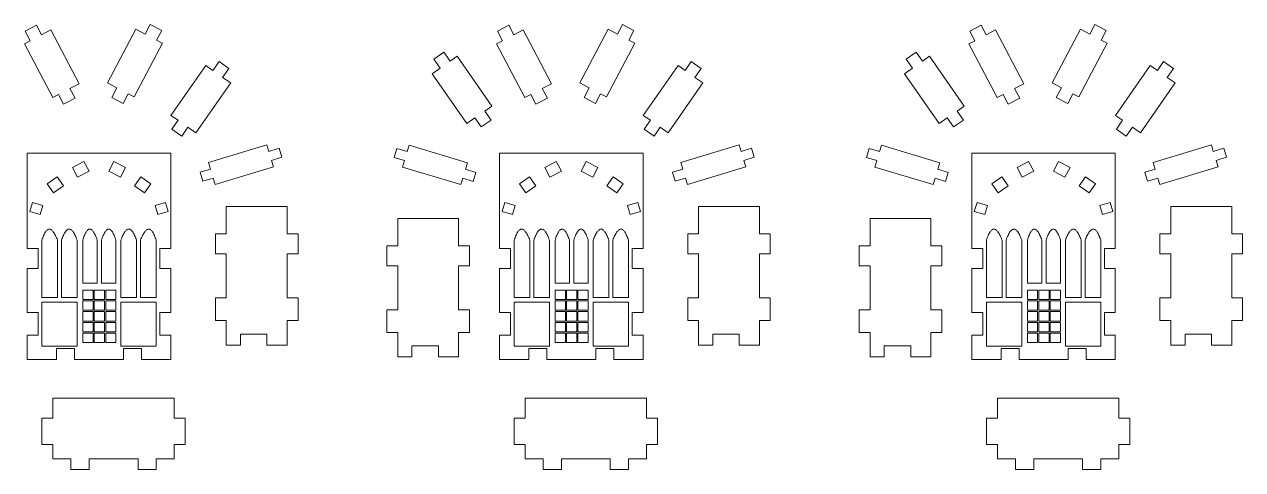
# Model space of a CAD drawing. Header units: millimetres. Extents: x -566 to 8079, y -1523 to 3979.
# Drawn here: x 1290.6 to 1624.7, y 3856.5 to 3978.7 of the extents above; entities that cross this region are included whole.
import ezdxf
from ezdxf.lldxf.tags import DXFTag

# ---------------------------------------------------------------- set-up
doc = ezdxf.new("R2010")
doc.units = ezdxf.units.MM
tags = doc.linetypes.add('CENTER', pattern=[10.16, 6.35, -1.27, 1.27, -1.27]).pattern_tags.tags
tags[10:11] = [DXFTag(74, 4), DXFTag(75, 0), DXFTag(340, '0'), DXFTag(46, 1.0), DXFTag(50, 0.0), DXFTag(44, 0.0), DXFTag(45, 0.0)]
tags[8:9] = [DXFTag(74, 4), DXFTag(75, 0), DXFTag(340, '0'), DXFTag(46, 1.0), DXFTag(50, 0.0), DXFTag(44, 0.0), DXFTag(45, 0.0)]
tags[6:7] = [DXFTag(74, 4), DXFTag(75, 0), DXFTag(340, '0'), DXFTag(46, 1.0), DXFTag(50, 0.0), DXFTag(44, 0.0), DXFTag(45, 0.0)]
tags[4:5] = [DXFTag(74, 4), DXFTag(75, 0), DXFTag(340, '0'), DXFTag(46, 1.0), DXFTag(50, 0.0), DXFTag(44, 0.0), DXFTag(45, 0.0)]

# ---------------------------------------------------------------- blocks, each defined once
blk = doc.blocks.new('DWG8')
at = {"color": 7, "linetype": 'Continuous', "lineweight": 15}
for p, q in [((2023, 659.16), (2026.14, 660.82)), ((2024.4, 656.5), (2023, 659.16)), ((2027.54, 658.16), (2026.14, 660.82)), ((2027.54, 658.16), (2030.05, 659.48)), ((2030.05, 659.48), (2037.81, 644.73)), ((2053.4, 659.67), (2045.64, 644.92)), ((2053.4, 659.67), (2055.91, 658.35)), ((2055.91, 658.35), (2057.31, 661.01)), ((2057.31, 661.01), (2060.45, 659.35)), ((2059.05, 656.7), (2060.45, 659.35)), ((2152.51, 659.16), (2155.66, 660.82)), ((2153.91, 656.5), (2152.51, 659.16)), ((2157.06, 658.16), (2155.66, 660.82)), ((2157.06, 658.16), (2159.56, 659.48)), ((2159.56, 659.48), (2167.33, 644.73)), ((2182.92, 659.67), (2175.15, 644.92)), ((2182.92, 659.67), (2185.43, 658.35)), ((2185.43, 658.35), (2186.82, 661.01)), ((2186.82, 661.01), (2189.97, 659.35)), ((2188.57, 656.7), (2189.97, 659.35)), ((2282.03, 659.16), (2285.17, 660.82)), ((2283.43, 656.5), (2282.03, 659.16)), ((2286.57, 658.16), (2285.17, 660.82)), ((2286.57, 658.16), (2289.08, 659.48)), ((2289.08, 659.48), (2296.84, 644.73)), ((2312.44, 659.67), (2304.67, 644.92)), ((2312.44, 659.67), (2314.94, 658.35)), ((2314.94, 658.35), (2316.34, 661.01)), ((2316.34, 661.01), (2319.48, 659.35)), ((2318.09, 656.7), (2319.48, 659.35)), ((2022.8, 655.66), (2024.4, 656.5)), ((2022.8, 655.66), (2030.56, 640.92)), ((2060.65, 655.85), (2052.89, 641.11)), ((2059.05, 656.7), (2060.65, 655.85)), ((2152.31, 655.66), (2153.91, 656.5)), ((2152.31, 655.66), (2160.08, 640.92)), ((2190.17, 655.85), (2182.4, 641.11)), ((2188.57, 656.7), (2190.17, 655.85)), ((2281.83, 655.66), (2283.43, 656.5)), ((2281.83, 655.66), (2289.59, 640.92)), ((2319.69, 655.85), (2311.92, 641.11)), ((2318.09, 656.7), (2319.69, 655.85)), ((2135.12, 651.46), (2137.83, 653.35)), ((2136.83, 649), (2135.12, 651.46)), ((2139.54, 650.89), (2137.83, 653.35)), ((2139.54, 650.89), (2141.48, 652.24)), ((2141.48, 652.24), (2151, 638.56)), ((2264.63, 651.46), (2267.35, 653.35)), ((2266.35, 649), (2264.63, 651.46)), ((2269.06, 650.89), (2267.35, 653.35)), ((2269.06, 650.89), (2271, 652.24)), ((2271, 652.24), (2280.52, 638.56)), ((2072.52, 649.7), (2063, 636.02)), ((2072.52, 649.7), (2074.46, 648.35)), ((2074.46, 648.35), (2076.17, 650.81)), ((2076.17, 650.81), (2078.88, 648.93)), ((2077.17, 646.46), (2078.88, 648.93)), ((2134.63, 647.47), (2136.83, 649)), ((2202.04, 649.7), (2192.52, 636.02)), ((2202.04, 649.7), (2203.97, 648.35)), ((2203.97, 648.35), (2205.69, 650.81)), ((2205.69, 650.81), (2208.4, 648.93)), ((2206.69, 646.46), (2208.4, 648.93)), ((2264.14, 647.47), (2266.35, 649)), ((2331.55, 649.7), (2322.03, 636.02)), ((2331.55, 649.7), (2333.49, 648.35)), ((2333.49, 648.35), (2335.2, 650.81)), ((2335.2, 650.81), (2337.92, 648.93)), ((2336.2, 646.46), (2337.92, 648.93)), ((2045.64, 644.92), (2048.14, 643.61)), ((2079.38, 644.93), (2069.86, 631.25)), ((2077.17, 646.46), (2079.38, 644.93)), ((2134.63, 647.47), (2144.14, 633.78)), ((2175.15, 644.92), (2177.66, 643.61)), ((2208.89, 644.93), (2199.38, 631.25)), ((2206.69, 646.46), (2208.89, 644.93)), ((2264.14, 647.47), (2273.66, 633.78)), ((2304.67, 644.92), (2307.17, 643.61)), ((2338.41, 644.93), (2328.89, 631.25)), ((2336.2, 646.46), (2338.41, 644.93)), ((2030.56, 640.92), (2032.16, 641.76)), ((2032.16, 641.76), (2033.56, 639.1)), ((2035.31, 643.41), (2037.81, 644.73)), ((2035.31, 643.41), (2036.71, 640.76)), ((2048.14, 643.61), (2046.74, 640.95)), ((2051.29, 641.95), (2049.89, 639.29)), ((2051.29, 641.95), (2052.89, 641.11)), ((2160.08, 640.92), (2161.68, 641.76)), ((2161.68, 641.76), (2163.08, 639.1)), ((2164.82, 643.41), (2167.33, 644.73)), ((2164.82, 643.41), (2166.22, 640.76)), ((2177.66, 643.61), (2176.26, 640.95)), ((2180.8, 641.95), (2179.41, 639.29)), ((2180.8, 641.95), (2182.4, 641.11)), ((2289.59, 640.92), (2291.19, 641.76)), ((2291.19, 641.76), (2292.59, 639.1)), ((2294.34, 643.41), (2296.84, 644.73)), ((2294.34, 643.41), (2295.74, 640.76)), ((2307.17, 643.61), (2305.78, 640.95)), ((2310.32, 641.95), (2308.92, 639.29)), ((2310.32, 641.95), (2311.92, 641.11)), ((2036.71, 640.76), (2033.56, 639.1)), ((2049.89, 639.29), (2046.74, 640.95)), ((2149.06, 637.21), (2151, 638.56)), ((2166.22, 640.76), (2163.08, 639.1)), ((2179.41, 639.29), (2176.26, 640.95)), ((2278.58, 637.21), (2280.52, 638.56)), ((2295.74, 640.76), (2292.59, 639.1)), ((2308.92, 639.29), (2305.78, 640.95)), ((2063, 636.02), (2064.94, 634.67)), ((2144.14, 633.78), (2146.35, 635.32)), ((2146.35, 635.32), (2148.06, 632.86)), ((2150.78, 634.74), (2148.06, 632.86)), ((2149.06, 637.21), (2150.78, 634.74)), ((2192.52, 636.02), (2194.46, 634.67)), ((2273.66, 633.78), (2275.87, 635.32)), ((2275.87, 635.32), (2277.58, 632.86)), ((2280.29, 634.74), (2277.58, 632.86)), ((2278.58, 637.21), (2280.29, 634.74)), ((2322.03, 636.02), (2323.97, 634.67)), ((2064.94, 634.67), (2063.23, 632.21)), ((2065.94, 630.32), (2063.23, 632.21)), ((2067.65, 632.78), (2065.94, 630.32)), ((2067.65, 632.78), (2069.86, 631.25)), ((2194.46, 634.67), (2192.74, 632.21)), ((2195.46, 630.32), (2192.74, 632.21)), ((2197.17, 632.78), (2195.46, 630.32)), ((2197.17, 632.78), (2199.38, 631.25)), ((2323.97, 634.67), (2322.26, 632.21)), ((2324.97, 630.32), (2322.26, 632.21)), ((2326.69, 632.78), (2324.97, 630.32)), ((2326.69, 632.78), (2328.89, 631.25)), ((2023.6, 625.62), (2023.6, 599.49)), ((2062.93, 625.62), (2023.6, 625.62)), ((2062.93, 599.49), (2062.93, 625.62)), ((2089.26, 627.93), (2073.31, 623.09)), ((2089.26, 627.93), (2089.8, 626.15)), ((2089.8, 626.15), (2092.67, 627.02)), ((2092.67, 627.02), (2093.43, 624.53)), ((2124.18, 624.48), (2124.94, 626.97)), ((2127.81, 626.1), (2124.94, 626.97)), ((2127.81, 626.1), (2128.35, 627.88)), ((2128.35, 627.88), (2144.3, 623.04)), ((2153.11, 625.62), (2153.11, 599.49)), ((2192.45, 625.62), (2153.11, 625.62)), ((2192.45, 599.49), (2192.45, 625.62)), ((2218.77, 627.93), (2202.83, 623.09)), ((2218.77, 627.93), (2219.32, 626.15)), ((2219.32, 626.15), (2222.19, 627.02)), ((2222.19, 627.02), (2222.94, 624.53)), ((2253.7, 624.48), (2254.45, 626.97)), ((2257.32, 626.1), (2254.45, 626.97)), ((2257.32, 626.1), (2257.86, 627.88)), ((2257.86, 627.88), (2273.81, 623.04)), ((2282.63, 625.62), (2282.63, 599.49)), ((2321.96, 625.62), (2282.63, 625.62)), ((2321.96, 599.49), (2321.96, 625.62)), ((2348.29, 627.93), (2332.34, 623.09)), ((2348.29, 627.93), (2348.83, 626.15)), ((2348.83, 626.15), (2351.7, 627.02)), ((2351.7, 627.02), (2352.46, 624.53)), ((2036.01, 621.69), (2039.15, 623.35)), ((2037.41, 619.04), (2036.01, 621.69)), ((2039.15, 623.35), (2040.55, 620.7)), ((2045.98, 620.7), (2047.37, 623.35)), ((2047.37, 623.35), (2050.52, 621.69)), ((2050.52, 621.69), (2049.12, 619.04)), ((2073.31, 623.09), (2073.85, 621.31)), ((2091.09, 621.9), (2075.14, 617.06)), ((2090.55, 623.66), (2093.43, 624.53)), ((2090.55, 623.66), (2091.09, 621.9)), ((2127.05, 623.61), (2124.18, 624.48)), ((2126.52, 621.85), (2127.05, 623.61)), ((2126.52, 621.85), (2142.47, 617.02)), ((2143.76, 621.26), (2144.3, 623.04)), ((2165.53, 621.69), (2168.67, 623.35)), ((2166.92, 619.04), (2165.53, 621.69)), ((2168.67, 623.35), (2170.07, 620.7)), ((2175.49, 620.7), (2176.89, 623.35)), ((2176.89, 623.35), (2180.04, 621.69)), ((2180.04, 621.69), (2178.64, 619.04)), ((2202.83, 623.09), (2203.37, 621.31)), ((2220.6, 621.9), (2204.65, 617.06)), ((2220.07, 623.66), (2222.94, 624.53)), ((2220.07, 623.66), (2220.6, 621.9)), ((2256.57, 623.61), (2253.7, 624.48)), ((2256.04, 621.85), (2256.57, 623.61)), ((2256.04, 621.85), (2271.99, 617.02)), ((2273.27, 621.26), (2273.81, 623.04)), ((2295.04, 621.69), (2298.19, 623.35)), ((2296.44, 619.04), (2295.04, 621.69)), ((2298.19, 623.35), (2299.58, 620.7)), ((2305.01, 620.7), (2306.41, 623.35)), ((2306.41, 623.35), (2309.55, 621.69)), ((2309.55, 621.69), (2308.15, 619.04)), ((2332.34, 623.09), (2332.88, 621.31)), ((2350.12, 621.9), (2334.17, 617.06)), ((2349.59, 623.66), (2352.46, 624.53)), ((2349.59, 623.66), (2350.12, 621.9)), ((2029.08, 617.25), (2031.79, 619.14)), ((2031.79, 619.14), (2033.5, 616.68)), ((2040.55, 620.7), (2037.41, 619.04)), ((2049.12, 619.04), (2045.98, 620.7)), ((2053.03, 616.68), (2054.74, 619.14)), ((2054.74, 619.14), (2057.45, 617.25)), ((2073.85, 621.31), (2070.98, 620.44)), ((2071.73, 617.95), (2070.98, 620.44)), ((2074.61, 618.82), (2071.73, 617.95)), ((2074.61, 618.82), (2075.14, 617.06)), ((2142.47, 617.02), (2143, 618.77)), ((2143, 618.77), (2145.87, 617.9)), ((2143.76, 621.26), (2146.63, 620.39)), ((2146.63, 620.39), (2145.87, 617.9)), ((2158.59, 617.25), (2161.3, 619.14)), ((2161.3, 619.14), (2163.02, 616.68)), ((2170.07, 620.7), (2166.92, 619.04)), ((2178.64, 619.04), (2175.49, 620.7)), ((2182.54, 616.68), (2184.26, 619.14)), ((2184.26, 619.14), (2186.97, 617.25)), ((2203.37, 621.31), (2200.5, 620.44)), ((2201.25, 617.95), (2200.5, 620.44)), ((2204.12, 618.82), (2201.25, 617.95)), ((2204.12, 618.82), (2204.65, 617.06)), ((2271.99, 617.02), (2272.52, 618.77)), ((2272.52, 618.77), (2275.39, 617.9)), ((2273.27, 621.26), (2276.14, 620.39)), ((2276.14, 620.39), (2275.39, 617.9)), ((2288.11, 617.25), (2290.82, 619.14)), ((2290.82, 619.14), (2292.53, 616.68)), ((2299.58, 620.7), (2296.44, 619.04)), ((2308.15, 619.04), (2305.01, 620.7)), ((2312.06, 616.68), (2313.77, 619.14)), ((2313.77, 619.14), (2316.49, 617.25)), ((2332.88, 621.31), (2330.01, 620.44)), ((2330.77, 617.95), (2330.01, 620.44)), ((2333.64, 618.82), (2330.77, 617.95)), ((2333.64, 618.82), (2334.17, 617.06)), ((2030.79, 614.79), (2029.08, 617.25)), ((2033.5, 616.68), (2030.79, 614.79)), ((2055.74, 614.79), (2053.03, 616.68)), ((2057.45, 617.25), (2055.74, 614.79)), ((2160.3, 614.79), (2158.59, 617.25)), ((2163.02, 616.68), (2160.3, 614.79)), ((2185.26, 614.79), (2182.54, 616.68)), ((2186.97, 617.25), (2185.26, 614.79)), ((2289.82, 614.79), (2288.11, 617.25)), ((2292.53, 616.68), (2289.82, 614.79)), ((2314.77, 614.79), (2312.06, 616.68)), ((2316.49, 617.25), (2314.77, 614.79)), ((2024.26, 609.65), (2025.01, 612.14)), ((2025.01, 612.14), (2027.89, 611.27)), ((2058.64, 611.27), (2061.51, 612.14)), ((2061.51, 612.14), (2062.27, 609.65)), ((2153.78, 609.65), (2154.53, 612.14)), ((2154.53, 612.14), (2157.4, 611.27)), ((2188.16, 611.27), (2191.03, 612.14)), ((2191.03, 612.14), (2191.79, 609.65)), ((2283.29, 609.65), (2284.05, 612.14)), ((2284.05, 612.14), (2286.92, 611.27)), ((2317.68, 611.27), (2320.55, 612.14)), ((2320.55, 612.14), (2321.3, 609.65)), ((2027.13, 608.78), (2024.26, 609.65)), ((2027.89, 611.27), (2027.13, 608.78)), ((2059.4, 608.78), (2058.64, 611.27)), ((2062.27, 609.65), (2059.4, 608.78)), ((2078.17, 611.01), (2078.17, 603.48)), ((2094.84, 611.01), (2078.17, 611.01)), ((2094.84, 603.48), (2094.84, 611.01)), ((2156.65, 608.78), (2153.78, 609.65)), ((2157.4, 611.27), (2156.65, 608.78)), ((2188.92, 608.78), (2188.16, 611.27)), ((2191.79, 609.65), (2188.92, 608.78)), ((2207.69, 611.01), (2207.69, 603.48)), ((2224.35, 611.01), (2207.69, 611.01)), ((2224.35, 603.48), (2224.35, 611.01)), ((2286.16, 608.78), (2283.29, 609.65)), ((2286.92, 611.27), (2286.16, 608.78)), ((2318.43, 608.78), (2317.68, 611.27)), ((2321.3, 609.65), (2318.43, 608.78)), ((2337.2, 611.01), (2337.2, 603.48)), ((2353.87, 611.01), (2337.2, 611.01)), ((2353.87, 603.48), (2353.87, 611.01)), ((2125.19, 600.21), (2125.19, 607.74)), ((2125.19, 607.74), (2141.85, 607.74)), ((2141.85, 607.74), (2141.85, 600.21)), ((2254.7, 600.21), (2254.7, 607.74)), ((2254.7, 607.74), (2271.37, 607.74)), ((2271.37, 607.74), (2271.37, 600.21)), ((2027.59, 601.77), (2027.59, 586.07)), ((2031.9, 586.07), (2031.9, 601.77)), ((2032.96, 601.77), (2032.96, 586.07)), ((2037.26, 586.07), (2037.26, 601.77)), ((2038.81, 601.77), (2038.81, 589.97)), ((2042.79, 589.97), (2042.79, 601.77)), ((2043.94, 601.77), (2043.94, 589.97)), ((2047.92, 589.97), (2047.92, 601.77)), ((2049.27, 601.77), (2049.27, 586.07)), ((2053.57, 586.07), (2053.57, 601.77)), ((2054.63, 601.77), (2054.63, 586.07)), ((2058.94, 586.07), (2058.94, 601.77)), ((2075.17, 598), (2075.17, 603.48)), ((2078.17, 603.48), (2075.17, 603.48)), ((2094.84, 603.48), (2097.84, 603.48)), ((2097.84, 603.48), (2097.84, 598)), ((2157.11, 601.77), (2157.11, 586.07)), ((2161.41, 586.07), (2161.41, 601.77)), ((2162.48, 601.77), (2162.48, 586.07)), ((2166.78, 586.07), (2166.78, 601.77)), ((2168.33, 601.77), (2168.33, 589.97)), ((2172.31, 589.97), (2172.31, 601.77)), ((2173.45, 601.77), (2173.45, 589.97)), ((2177.43, 589.97), (2177.43, 601.77)), ((2178.78, 601.77), (2178.78, 586.07)), ((2183.08, 586.07), (2183.08, 601.77)), ((2184.15, 601.77), (2184.15, 586.07)), ((2188.45, 586.07), (2188.45, 601.77)), ((2204.69, 598), (2204.69, 603.48)), ((2207.69, 603.48), (2204.69, 603.48)), ((2224.35, 603.48), (2227.35, 603.48)), ((2227.35, 603.48), (2227.35, 598)), ((2286.62, 601.77), (2286.62, 586.07)), ((2290.93, 586.07), (2290.93, 601.77)), ((2291.99, 601.77), (2291.99, 586.07)), ((2296.3, 586.07), (2296.3, 601.77)), ((2297.84, 601.77), (2297.84, 589.97)), ((2301.82, 589.97), (2301.82, 601.77)), ((2302.97, 601.77), (2302.97, 589.97)), ((2306.95, 589.97), (2306.95, 601.77)), ((2308.3, 601.77), (2308.3, 586.07)), ((2312.6, 586.07), (2312.6, 601.77)), ((2313.67, 601.77), (2313.67, 586.07)), ((2317.97, 586.07), (2317.97, 601.77)), ((2334.2, 598), (2334.2, 603.48)), ((2337.2, 603.48), (2334.2, 603.48)), ((2353.87, 603.48), (2356.87, 603.48)), ((2356.87, 603.48), (2356.87, 598)), ((2023.6, 599.49), (2026.6, 599.49)), ((2026.6, 599.49), (2026.6, 594.01)), ((2059.93, 599.49), (2062.93, 599.49)), ((2059.93, 594.01), (2059.93, 599.49)), ((2078.17, 598), (2075.17, 598)), ((2078.17, 598), (2078.17, 585.94)), ((2094.84, 598), (2097.84, 598)), ((2094.84, 585.94), (2094.84, 598)), ((2122.19, 594.73), (2122.19, 600.21)), ((2125.19, 600.21), (2122.19, 600.21)), ((2141.85, 600.21), (2144.85, 600.21)), ((2144.85, 600.21), (2144.85, 594.73)), ((2153.11, 599.49), (2156.11, 599.49)), ((2156.11, 599.49), (2156.11, 594.01)), ((2189.45, 599.49), (2192.45, 599.49)), ((2189.45, 594.01), (2189.45, 599.49)), ((2207.69, 598), (2204.69, 598)), ((2207.69, 598), (2207.69, 585.94)), ((2224.35, 598), (2227.35, 598)), ((2224.35, 585.94), (2224.35, 598)), ((2251.7, 594.73), (2251.7, 600.21)), ((2254.7, 600.21), (2251.7, 600.21)), ((2271.37, 600.21), (2274.37, 600.21)), ((2274.37, 600.21), (2274.37, 594.73)), ((2282.63, 599.49), (2285.63, 599.49)), ((2285.63, 599.49), (2285.63, 594.01)), ((2318.96, 599.49), (2321.96, 599.49)), ((2318.96, 594.01), (2318.96, 599.49)), ((2337.2, 598), (2334.2, 598)), ((2337.2, 598), (2337.2, 585.94)), ((2353.87, 598), (2356.87, 598)), ((2353.87, 585.94), (2353.87, 598)), ((2125.19, 594.73), (2122.19, 594.73)), ((2125.19, 582.67), (2125.19, 594.73)), ((2141.85, 594.73), (2144.85, 594.73)), ((2141.85, 594.73), (2141.85, 582.67)), ((2254.7, 594.73), (2251.7, 594.73)), ((2254.7, 582.67), (2254.7, 594.73)), ((2271.37, 594.73), (2274.37, 594.73)), ((2271.37, 594.73), (2271.37, 582.67)), ((2023.6, 594.01), (2023.6, 581.95)), ((2026.6, 594.01), (2023.6, 594.01)), ((2062.93, 594.01), (2059.93, 594.01)), ((2062.93, 581.95), (2062.93, 594.01)), ((2153.11, 594.01), (2153.11, 581.95)), ((2156.11, 594.01), (2153.11, 594.01)), ((2192.45, 594.01), (2189.45, 594.01)), ((2192.45, 581.95), (2192.45, 594.01)), ((2282.63, 594.01), (2282.63, 581.95)), ((2285.63, 594.01), (2282.63, 594.01)), ((2321.96, 594.01), (2318.96, 594.01)), ((2321.96, 581.95), (2321.96, 594.01)), ((2038.81, 589.97), (2042.79, 589.97)), ((2038.81, 588.08), (2038.81, 585.52)), ((2041.63, 588.08), (2038.81, 588.08)), ((2041.63, 585.52), (2041.63, 588.08)), ((2041.95, 588.08), (2041.95, 585.52)), ((2044.78, 588.08), (2041.95, 588.08)), ((2043.94, 589.97), (2047.92, 589.97)), ((2044.78, 585.52), (2044.78, 588.08)), ((2047.92, 588.08), (2045.1, 588.08)), ((2045.1, 588.08), (2045.1, 585.52)), ((2047.92, 585.52), (2047.92, 588.08)), ((2168.33, 589.97), (2172.31, 589.97)), ((2168.33, 588.08), (2168.33, 585.52)), ((2171.15, 588.08), (2168.33, 588.08)), ((2171.15, 585.52), (2171.15, 588.08)), ((2171.47, 588.08), (2171.47, 585.52)), ((2174.29, 588.08), (2171.47, 588.08)), ((2173.45, 589.97), (2177.43, 589.97)), ((2174.29, 585.52), (2174.29, 588.08)), ((2177.43, 588.08), (2174.61, 588.08)), ((2174.61, 588.08), (2174.61, 585.52)), ((2177.43, 585.52), (2177.43, 588.08)), ((2297.84, 589.97), (2301.82, 589.97)), ((2297.84, 588.08), (2297.84, 585.52)), ((2300.66, 588.08), (2297.84, 588.08)), ((2300.66, 585.52), (2300.66, 588.08)), ((2300.98, 588.08), (2300.98, 585.52)), ((2303.81, 588.08), (2300.98, 588.08)), ((2302.97, 589.97), (2306.95, 589.97)), ((2303.81, 585.52), (2303.81, 588.08)), ((2306.95, 588.08), (2304.13, 588.08)), ((2304.13, 588.08), (2304.13, 585.52)), ((2306.95, 585.52), (2306.95, 588.08)), ((2027.59, 586.07), (2031.9, 586.07)), ((2037.26, 584.74), (2027.59, 584.74)), ((2027.59, 584.74), (2027.59, 572.71)), ((2032.96, 586.07), (2037.26, 586.07)), ((2037.26, 572.71), (2037.26, 584.74)), ((2038.81, 585.52), (2041.63, 585.52)), ((2038.81, 585.12), (2038.81, 582.55)), ((2041.63, 585.12), (2038.81, 585.12)), ((2041.63, 582.55), (2041.63, 585.12)), ((2041.95, 585.52), (2044.78, 585.52)), ((2044.78, 585.12), (2041.95, 585.12)), ((2041.95, 585.12), (2041.95, 582.55)), ((2044.78, 582.55), (2044.78, 585.12)), ((2045.1, 585.52), (2047.92, 585.52)), ((2045.1, 585.12), (2045.1, 582.55)), ((2047.92, 585.12), (2045.1, 585.12)), ((2047.92, 582.55), (2047.92, 585.12)), ((2049.27, 586.07), (2053.57, 586.07)), ((2049.27, 584.74), (2049.27, 572.71)), ((2058.94, 584.74), (2049.27, 584.74)), ((2054.63, 586.07), (2058.94, 586.07)), ((2058.94, 572.71), (2058.94, 584.74)), ((2075.17, 579.73), (2075.17, 585.94)), ((2078.17, 585.94), (2075.17, 585.94)), ((2094.84, 585.94), (2097.84, 585.94)), ((2097.84, 585.94), (2097.84, 579.73)), ((2157.11, 586.07), (2161.41, 586.07)), ((2166.78, 584.74), (2157.11, 584.74)), ((2157.11, 584.74), (2157.11, 572.71)), ((2162.48, 586.07), (2166.78, 586.07)), ((2166.78, 572.71), (2166.78, 584.74)), ((2168.33, 585.52), (2171.15, 585.52)), ((2168.33, 585.12), (2168.33, 582.55)), ((2171.15, 585.12), (2168.33, 585.12)), ((2171.15, 582.55), (2171.15, 585.12)), ((2171.47, 585.52), (2174.29, 585.52)), ((2174.29, 585.12), (2171.47, 585.12)), ((2171.47, 585.12), (2171.47, 582.55)), ((2174.29, 582.55), (2174.29, 585.12)), ((2174.61, 585.52), (2177.43, 585.52)), ((2174.61, 585.12), (2174.61, 582.55)), ((2177.43, 585.12), (2174.61, 585.12)), ((2177.43, 582.55), (2177.43, 585.12)), ((2178.78, 586.07), (2183.08, 586.07)), ((2178.78, 584.74), (2178.78, 572.71)), ((2188.45, 584.74), (2178.78, 584.74)), ((2184.15, 586.07), (2188.45, 586.07)), ((2188.45, 572.71), (2188.45, 584.74)), ((2204.69, 579.73), (2204.69, 585.94)), ((2207.69, 585.94), (2204.69, 585.94)), ((2224.35, 585.94), (2227.35, 585.94)), ((2227.35, 585.94), (2227.35, 579.73)), ((2286.62, 586.07), (2290.93, 586.07)), ((2296.3, 584.74), (2286.62, 584.74)), ((2286.62, 584.74), (2286.62, 572.71)), ((2291.99, 586.07), (2296.3, 586.07)), ((2296.3, 572.71), (2296.3, 584.74)), ((2297.84, 585.52), (2300.66, 585.52)), ((2297.84, 585.12), (2297.84, 582.55)), ((2300.66, 585.12), (2297.84, 585.12)), ((2300.66, 582.55), (2300.66, 585.12)), ((2300.98, 585.52), (2303.81, 585.52)), ((2303.81, 585.12), (2300.98, 585.12)), ((2300.98, 585.12), (2300.98, 582.55)), ((2303.81, 582.55), (2303.81, 585.12)), ((2304.13, 585.52), (2306.95, 585.52)), ((2304.13, 585.12), (2304.13, 582.55)), ((2306.95, 585.12), (2304.13, 585.12)), ((2306.95, 582.55), (2306.95, 585.12)), ((2308.3, 586.07), (2312.6, 586.07)), ((2308.3, 584.74), (2308.3, 572.71)), ((2317.97, 584.74), (2308.3, 584.74)), ((2313.67, 586.07), (2317.97, 586.07)), ((2317.97, 572.71), (2317.97, 584.74)), ((2334.2, 579.73), (2334.2, 585.94)), ((2337.2, 585.94), (2334.2, 585.94)), ((2353.87, 585.94), (2356.87, 585.94)), ((2356.87, 585.94), (2356.87, 579.73)), ((2023.6, 581.95), (2026.6, 581.95)), ((2026.6, 581.95), (2026.6, 575.74)), ((2038.81, 582.55), (2041.63, 582.55)), ((2038.81, 582.16), (2038.81, 579.59)), ((2041.63, 582.16), (2038.81, 582.16)), ((2041.63, 579.59), (2041.63, 582.16)), ((2041.95, 582.55), (2044.78, 582.55)), ((2041.95, 582.16), (2041.95, 579.59)), ((2044.78, 582.16), (2041.95, 582.16)), ((2044.78, 579.59), (2044.78, 582.16)), ((2045.1, 582.55), (2047.92, 582.55)), ((2045.1, 582.16), (2045.1, 579.59)), ((2047.92, 582.16), (2045.1, 582.16)), ((2047.92, 579.59), (2047.92, 582.16)), ((2059.93, 581.95), (2062.93, 581.95)), ((2059.93, 575.74), (2059.93, 581.95)), ((2122.19, 576.46), (2122.19, 582.67)), ((2125.19, 582.67), (2122.19, 582.67)), ((2141.85, 582.67), (2144.85, 582.67)), ((2144.85, 582.67), (2144.85, 576.46)), ((2153.11, 581.95), (2156.11, 581.95)), ((2156.11, 581.95), (2156.11, 575.74)), ((2168.33, 582.55), (2171.15, 582.55)), ((2168.33, 582.16), (2168.33, 579.59)), ((2171.15, 582.16), (2168.33, 582.16)), ((2171.15, 579.59), (2171.15, 582.16)), ((2171.47, 582.55), (2174.29, 582.55)), ((2171.47, 582.16), (2171.47, 579.59)), ((2174.29, 582.16), (2171.47, 582.16)), ((2174.29, 579.59), (2174.29, 582.16)), ((2174.61, 582.55), (2177.43, 582.55)), ((2174.61, 582.16), (2174.61, 579.59)), ((2177.43, 582.16), (2174.61, 582.16)), ((2177.43, 579.59), (2177.43, 582.16)), ((2189.45, 581.95), (2192.45, 581.95)), ((2189.45, 575.74), (2189.45, 581.95)), ((2251.7, 576.46), (2251.7, 582.67)), ((2254.7, 582.67), (2251.7, 582.67)), ((2271.37, 582.67), (2274.37, 582.67)), ((2274.37, 582.67), (2274.37, 576.46)), ((2282.63, 581.95), (2285.63, 581.95)), ((2285.63, 581.95), (2285.63, 575.74)), ((2297.84, 582.55), (2300.66, 582.55)), ((2297.84, 582.16), (2297.84, 579.59)), ((2300.66, 582.16), (2297.84, 582.16)), ((2300.66, 579.59), (2300.66, 582.16)), ((2300.98, 582.55), (2303.81, 582.55)), ((2300.98, 582.16), (2300.98, 579.59)), ((2303.81, 582.16), (2300.98, 582.16)), ((2303.81, 579.59), (2303.81, 582.16)), ((2304.13, 582.55), (2306.95, 582.55)), ((2304.13, 582.16), (2304.13, 579.59)), ((2306.95, 582.16), (2304.13, 582.16)), ((2306.95, 579.59), (2306.95, 582.16)), ((2318.96, 581.95), (2321.96, 581.95)), ((2318.96, 575.74), (2318.96, 581.95)), ((2038.81, 579.59), (2041.63, 579.59)), ((2038.81, 579.2), (2038.81, 576.63)), ((2041.63, 579.2), (2038.81, 579.2)), ((2041.63, 576.63), (2041.63, 579.2)), ((2041.95, 579.59), (2044.78, 579.59)), ((2041.95, 579.2), (2041.95, 576.63)), ((2044.78, 579.2), (2041.95, 579.2)), ((2044.78, 576.63), (2044.78, 579.2)), ((2045.1, 579.59), (2047.92, 579.59)), ((2045.1, 579.2), (2045.1, 576.63)), ((2047.92, 579.2), (2045.1, 579.2)), ((2047.92, 576.63), (2047.92, 579.2)), ((2078.17, 579.73), (2075.17, 579.73)), ((2078.17, 579.73), (2078.17, 573.01)), ((2094.84, 579.73), (2097.84, 579.73)), ((2094.84, 573.01), (2094.84, 579.73)), ((2168.33, 579.59), (2171.15, 579.59)), ((2168.33, 579.2), (2168.33, 576.63)), ((2171.15, 579.2), (2168.33, 579.2)), ((2171.15, 576.63), (2171.15, 579.2)), ((2171.47, 579.59), (2174.29, 579.59)), ((2171.47, 579.2), (2171.47, 576.63)), ((2174.29, 579.2), (2171.47, 579.2)), ((2174.29, 576.63), (2174.29, 579.2)), ((2174.61, 579.59), (2177.43, 579.59)), ((2174.61, 579.2), (2174.61, 576.63)), ((2177.43, 579.2), (2174.61, 579.2)), ((2177.43, 576.63), (2177.43, 579.2)), ((2207.69, 579.73), (2204.69, 579.73)), ((2207.69, 579.73), (2207.69, 573.01)), ((2224.35, 579.73), (2227.35, 579.73)), ((2224.35, 573.01), (2224.35, 579.73)), ((2297.84, 579.59), (2300.66, 579.59)), ((2297.84, 579.2), (2297.84, 576.63)), ((2300.66, 579.2), (2297.84, 579.2)), ((2300.66, 576.63), (2300.66, 579.2)), ((2300.98, 579.59), (2303.81, 579.59)), ((2300.98, 579.2), (2300.98, 576.63)), ((2303.81, 579.2), (2300.98, 579.2)), ((2303.81, 576.63), (2303.81, 579.2)), ((2304.13, 579.59), (2306.95, 579.59)), ((2304.13, 579.2), (2304.13, 576.63)), ((2306.95, 579.2), (2304.13, 579.2)), ((2306.95, 576.63), (2306.95, 579.2)), ((2337.2, 579.73), (2334.2, 579.73)), ((2337.2, 579.73), (2337.2, 573.01)), ((2353.87, 579.73), (2356.87, 579.73)), ((2353.87, 573.01), (2353.87, 579.73)), ((2023.6, 575.74), (2023.6, 569.02)), ((2026.6, 575.74), (2023.6, 575.74)), ((2038.81, 576.63), (2041.63, 576.63)), ((2038.81, 576.23), (2038.81, 573.67)), ((2041.63, 576.23), (2038.81, 576.23)), ((2041.63, 573.67), (2041.63, 576.23)), ((2041.95, 576.63), (2044.78, 576.63)), ((2041.95, 576.23), (2041.95, 573.67)), ((2044.78, 576.23), (2041.95, 576.23)), ((2044.78, 573.67), (2044.78, 576.23)), ((2045.1, 576.63), (2047.92, 576.63)), ((2045.1, 576.23), (2045.1, 573.67)), ((2047.92, 576.23), (2045.1, 576.23)), ((2047.92, 573.67), (2047.92, 576.23)), ((2062.93, 575.74), (2059.93, 575.74)), ((2062.93, 569.02), (2062.93, 575.74)), ((2082.07, 576.01), (2089.3, 576.01)), ((2082.07, 576.01), (2082.07, 573.01)), ((2089.3, 573.01), (2089.3, 576.01)), ((2125.19, 576.46), (2122.19, 576.46)), ((2125.19, 569.74), (2125.19, 576.46)), ((2141.85, 576.46), (2144.85, 576.46)), ((2141.85, 576.46), (2141.85, 569.74)), ((2153.11, 575.74), (2153.11, 569.02)), ((2156.11, 575.74), (2153.11, 575.74)), ((2168.33, 576.63), (2171.15, 576.63)), ((2168.33, 576.23), (2168.33, 573.67)), ((2171.15, 576.23), (2168.33, 576.23)), ((2171.15, 573.67), (2171.15, 576.23)), ((2171.47, 576.63), (2174.29, 576.63)), ((2171.47, 576.23), (2171.47, 573.67)), ((2174.29, 576.23), (2171.47, 576.23)), ((2174.29, 573.67), (2174.29, 576.23)), ((2174.61, 576.63), (2177.43, 576.63)), ((2174.61, 576.23), (2174.61, 573.67)), ((2177.43, 576.23), (2174.61, 576.23)), ((2177.43, 573.67), (2177.43, 576.23)), ((2192.45, 575.74), (2189.45, 575.74)), ((2192.45, 569.02), (2192.45, 575.74)), ((2211.58, 576.01), (2218.82, 576.01)), ((2211.58, 576.01), (2211.58, 573.01)), ((2218.82, 573.01), (2218.82, 576.01)), ((2254.7, 576.46), (2251.7, 576.46)), ((2254.7, 569.74), (2254.7, 576.46)), ((2271.37, 576.46), (2274.37, 576.46)), ((2271.37, 576.46), (2271.37, 569.74)), ((2282.63, 575.74), (2282.63, 569.02)), ((2285.63, 575.74), (2282.63, 575.74)), ((2297.84, 576.63), (2300.66, 576.63)), ((2297.84, 576.23), (2297.84, 573.67)), ((2300.66, 576.23), (2297.84, 576.23)), ((2300.66, 573.67), (2300.66, 576.23)), ((2300.98, 576.63), (2303.81, 576.63)), ((2300.98, 576.23), (2300.98, 573.67)), ((2303.81, 576.23), (2300.98, 576.23)), ((2303.81, 573.67), (2303.81, 576.23)), ((2304.13, 576.63), (2306.95, 576.63)), ((2304.13, 576.23), (2304.13, 573.67)), ((2306.95, 576.23), (2304.13, 576.23)), ((2306.95, 573.67), (2306.95, 576.23)), ((2321.96, 575.74), (2318.96, 575.74)), ((2321.96, 569.02), (2321.96, 575.74)), ((2341.1, 576.01), (2348.33, 576.01)), ((2341.1, 576.01), (2341.1, 573.01)), ((2348.33, 573.01), (2348.33, 576.01)), ((2027.59, 572.71), (2037.26, 572.71)), ((2031.59, 569.02), (2031.59, 572.02)), ((2031.59, 572.02), (2036.55, 572.02)), ((2036.55, 572.02), (2036.55, 569.02)), ((2038.81, 573.67), (2041.63, 573.67)), ((2041.95, 573.67), (2044.78, 573.67)), ((2045.1, 573.67), (2047.92, 573.67)), ((2049.27, 572.71), (2058.94, 572.71)), ((2049.98, 572.02), (2054.94, 572.02)), ((2049.98, 569.02), (2049.98, 572.02)), ((2054.94, 572.02), (2054.94, 569.02)), ((2082.07, 573.01), (2078.17, 573.01)), ((2094.84, 573.01), (2089.3, 573.01)), ((2129.09, 569.74), (2129.09, 572.74)), ((2136.32, 572.74), (2129.09, 572.74)), ((2136.32, 572.74), (2136.32, 569.74)), ((2157.11, 572.71), (2166.78, 572.71)), ((2161.11, 569.02), (2161.11, 572.02)), ((2161.11, 572.02), (2166.07, 572.02)), ((2166.07, 572.02), (2166.07, 569.02)), ((2168.33, 573.67), (2171.15, 573.67)), ((2171.47, 573.67), (2174.29, 573.67)), ((2174.61, 573.67), (2177.43, 573.67)), ((2178.78, 572.71), (2188.45, 572.71)), ((2179.49, 572.02), (2184.46, 572.02)), ((2179.49, 569.02), (2179.49, 572.02)), ((2184.46, 572.02), (2184.46, 569.02)), ((2211.58, 573.01), (2207.69, 573.01)), ((2224.35, 573.01), (2218.82, 573.01)), ((2258.6, 569.74), (2258.6, 572.74)), ((2265.84, 572.74), (2258.6, 572.74)), ((2265.84, 572.74), (2265.84, 569.74)), ((2286.62, 572.71), (2296.3, 572.71)), ((2290.62, 569.02), (2290.62, 572.02)), ((2290.62, 572.02), (2295.58, 572.02)), ((2295.58, 572.02), (2295.58, 569.02)), ((2297.84, 573.67), (2300.66, 573.67)), ((2300.98, 573.67), (2303.81, 573.67)), ((2304.13, 573.67), (2306.95, 573.67)), ((2308.3, 572.71), (2317.97, 572.71)), ((2309.01, 572.02), (2313.97, 572.02)), ((2309.01, 569.02), (2309.01, 572.02)), ((2313.97, 572.02), (2313.97, 569.02)), ((2341.1, 573.01), (2337.2, 573.01)), ((2353.87, 573.01), (2348.33, 573.01)), ((2023.6, 569.02), (2031.59, 569.02)), ((2036.55, 569.02), (2049.98, 569.02)), ((2054.94, 569.02), (2062.93, 569.02)), ((2125.19, 569.74), (2129.09, 569.74)), ((2136.32, 569.74), (2141.85, 569.74)), ((2153.11, 569.02), (2161.11, 569.02)), ((2166.07, 569.02), (2179.49, 569.02)), ((2184.46, 569.02), (2192.45, 569.02)), ((2254.7, 569.74), (2258.6, 569.74)), ((2265.84, 569.74), (2271.37, 569.74)), ((2282.63, 569.02), (2290.62, 569.02)), ((2295.58, 569.02), (2309.01, 569.02)), ((2313.97, 569.02), (2321.96, 569.02)), ((2030.59, 552.93), (2030.59, 558.46)), ((2030.59, 558.46), (2063.92, 558.46)), ((2063.92, 558.46), (2063.92, 552.93)), ((2160.1, 552.93), (2160.1, 558.46)), ((2160.1, 558.46), (2193.44, 558.46)), ((2193.44, 558.46), (2193.44, 552.93)), ((2289.62, 552.93), (2289.62, 558.46)), ((2289.62, 558.46), (2322.95, 558.46)), ((2322.95, 558.46), (2322.95, 552.93)), ((2027.59, 545.7), (2027.59, 552.93)), ((2027.59, 552.93), (2030.59, 552.93)), ((2063.92, 552.93), (2066.92, 552.93)), ((2066.92, 552.93), (2066.92, 545.7)), ((2157.1, 545.7), (2157.1, 552.93)), ((2157.1, 552.93), (2160.1, 552.93)), ((2193.44, 552.93), (2196.44, 552.93)), ((2196.44, 552.93), (2196.44, 545.7)), ((2286.62, 545.7), (2286.62, 552.93)), ((2286.62, 552.93), (2289.62, 552.93)), ((2322.95, 552.93), (2325.95, 552.93)), ((2325.95, 552.93), (2325.95, 545.7)), ((2030.59, 545.7), (2027.59, 545.7)), ((2030.59, 541.8), (2030.59, 545.7)), ((2066.92, 545.7), (2063.92, 545.7)), ((2063.92, 545.7), (2063.92, 541.8)), ((2160.1, 545.7), (2157.1, 545.7)), ((2160.1, 541.8), (2160.1, 545.7)), ((2196.44, 545.7), (2193.44, 545.7)), ((2193.44, 545.7), (2193.44, 541.8)), ((2289.62, 545.7), (2286.62, 545.7)), ((2289.62, 541.8), (2289.62, 545.7)), ((2325.95, 545.7), (2322.95, 545.7)), ((2322.95, 545.7), (2322.95, 541.8)), ((2035.58, 541.8), (2030.59, 541.8)), ((2035.58, 541.8), (2035.58, 538.8)), ((2053.97, 541.8), (2040.54, 541.8)), ((2040.54, 541.8), (2040.54, 538.8)), ((2053.97, 541.8), (2053.97, 538.8)), ((2063.92, 541.8), (2058.93, 541.8)), ((2058.93, 541.8), (2058.93, 538.8)), ((2165.09, 541.8), (2160.1, 541.8)), ((2165.09, 541.8), (2165.09, 538.8)), ((2183.48, 541.8), (2170.06, 541.8)), ((2170.06, 541.8), (2170.06, 538.8)), ((2183.48, 541.8), (2183.48, 538.8)), ((2193.44, 541.8), (2188.44, 541.8)), ((2188.44, 541.8), (2188.44, 538.8)), ((2294.61, 541.8), (2289.62, 541.8)), ((2294.61, 541.8), (2294.61, 538.8)), ((2313, 541.8), (2299.57, 541.8)), ((2299.57, 541.8), (2299.57, 538.8)), ((2313, 541.8), (2313, 538.8)), ((2322.95, 541.8), (2317.96, 541.8)), ((2317.96, 541.8), (2317.96, 538.8)), ((2040.54, 538.8), (2035.58, 538.8)), ((2058.93, 538.8), (2053.97, 538.8)), ((2170.06, 538.8), (2165.09, 538.8)), ((2188.44, 538.8), (2183.48, 538.8)), ((2299.57, 538.8), (2294.61, 538.8)), ((2317.96, 538.8), (2313, 538.8))]:
    blk.add_line(p, q, dxfattribs=at)
for points, knots in [([(2031.9, 601.77), (2031.71, 602.22), (2031.39, 603.01), (2030.89, 603.88), (2030.48, 604.37), (2030.21, 604.62), (2029.93, 604.77), (2029.64, 604.83), (2029.36, 604.78), (2029.08, 604.62), (2028.82, 604.37), (2028.45, 603.88), (2028.01, 603), (2027.74, 602.22), (2027.59, 601.77)], [0, 0, 0, 0, 0.18664, 0.329045, 0.384932, 0.431823, 0.471483, 0.506767, 0.541645, 0.580182, 0.625496, 0.679526, 0.817781, 1, 1, 1, 1]), ([(2037.26, 601.77), (2037.1, 602.22), (2036.8, 603.01), (2036.33, 603.88), (2035.94, 604.37), (2035.67, 604.62), (2035.4, 604.77), (2035.11, 604.83), (2034.83, 604.77), (2034.55, 604.62), (2034.28, 604.37), (2033.89, 603.88), (2033.42, 603.01), (2033.13, 602.22), (2032.96, 601.77)], [0, 0, 0, 0, 0.184401, 0.324721, 0.379677, 0.425793, 0.464902, 0.500004, 0.535098, 0.574207, 0.620323, 0.675279, 0.815599, 1, 1, 1, 1]), ([(2042.79, 601.77), (2042.62, 602.22), (2042.33, 603), (2041.88, 603.88), (2041.51, 604.37), (2041.26, 604.62), (2041, 604.77), (2040.73, 604.83), (2040.47, 604.77), (2040.21, 604.62), (2039.97, 604.37), (2039.62, 603.87), (2039.21, 603), (2038.95, 602.22), (2038.81, 601.77)], [0, 0, 0, 0, 0.188699, 0.33147, 0.386838, 0.432708, 0.470878, 0.504405, 0.537647, 0.575068, 0.619892, 0.674046, 0.814135, 1, 1, 1, 1]), ([(2047.92, 601.77), (2047.76, 602.22), (2047.49, 603), (2047.06, 603.87), (2046.7, 604.37), (2046.45, 604.62), (2046.19, 604.77), (2045.93, 604.83), (2045.66, 604.77), (2045.41, 604.62), (2045.16, 604.37), (2044.8, 603.87), (2044.37, 603), (2044.09, 602.22), (2043.94, 601.77)], [0, 0, 0, 0, 0.187266, 0.32869, 0.383443, 0.428807, 0.466605, 0.499998, 0.533392, 0.571196, 0.616554, 0.671307, 0.812731, 1, 1, 1, 1]), ([(2053.57, 601.77), (2053.4, 602.22), (2053.1, 603.01), (2052.64, 603.88), (2052.25, 604.37), (2051.98, 604.62), (2051.7, 604.77), (2051.42, 604.83), (2051.13, 604.77), (2050.86, 604.62), (2050.59, 604.37), (2050.2, 603.88), (2049.73, 603.01), (2049.43, 602.22), (2049.27, 601.77)], [0, 0, 0, 0, 0.184401, 0.324721, 0.379678, 0.425794, 0.464902, 0.499997, 0.535099, 0.574207, 0.620323, 0.67528, 0.815596, 1, 1, 1, 1]), ([(2058.94, 601.77), (2058.79, 602.22), (2058.52, 603), (2058.08, 603.88), (2057.71, 604.37), (2057.44, 604.62), (2057.17, 604.78), (2056.89, 604.83), (2056.6, 604.77), (2056.32, 604.62), (2056.04, 604.37), (2055.64, 603.88), (2055.14, 603.01), (2054.82, 602.22), (2054.63, 601.77)], [0, 0, 0, 0, 0.182216, 0.320475, 0.374504, 0.419819, 0.458356, 0.493234, 0.528518, 0.568171, 0.615068, 0.670955, 0.81336, 1, 1, 1, 1]), ([(2161.41, 601.77), (2161.23, 602.22), (2160.9, 603.01), (2160.41, 603.88), (2160, 604.37), (2159.72, 604.62), (2159.44, 604.77), (2159.16, 604.83), (2158.87, 604.78), (2158.6, 604.62), (2158.34, 604.37), (2157.97, 603.88), (2157.53, 603), (2157.26, 602.22), (2157.11, 601.77)], [0, 0, 0, 0, 0.18664, 0.329045, 0.384932, 0.431823, 0.471483, 0.506767, 0.541645, 0.580182, 0.625496, 0.679526, 0.817781, 1, 1, 1, 1]), ([(2166.78, 601.77), (2166.61, 602.22), (2166.32, 603.01), (2165.85, 603.88), (2165.46, 604.37), (2165.19, 604.62), (2164.91, 604.77), (2164.63, 604.83), (2164.34, 604.77), (2164.07, 604.62), (2163.8, 604.37), (2163.41, 603.88), (2162.94, 603.01), (2162.65, 602.22), (2162.48, 601.77)], [0, 0, 0, 0, 0.184401, 0.324721, 0.379677, 0.425793, 0.464902, 0.500004, 0.535098, 0.574207, 0.620323, 0.675279, 0.815599, 1, 1, 1, 1]), ([(2172.31, 601.77), (2172.14, 602.22), (2171.85, 603), (2171.4, 603.88), (2171.03, 604.37), (2170.77, 604.62), (2170.51, 604.77), (2170.25, 604.83), (2169.98, 604.77), (2169.73, 604.62), (2169.49, 604.37), (2169.14, 603.87), (2168.72, 603), (2168.47, 602.22), (2168.33, 601.77)], [0, 0, 0, 0, 0.188699, 0.33147, 0.386838, 0.432708, 0.470878, 0.504405, 0.537647, 0.575068, 0.619892, 0.674046, 0.814135, 1, 1, 1, 1]), ([(2177.43, 601.77), (2177.28, 602.22), (2177.01, 603), (2176.57, 603.87), (2176.21, 604.37), (2175.96, 604.62), (2175.71, 604.77), (2175.44, 604.83), (2175.18, 604.77), (2174.92, 604.62), (2174.67, 604.37), (2174.31, 603.87), (2173.88, 603), (2173.61, 602.22), (2173.45, 601.77)], [0, 0, 0, 0, 0.187266, 0.32869, 0.383443, 0.428807, 0.466605, 0.499998, 0.533392, 0.571196, 0.616554, 0.671307, 0.812731, 1, 1, 1, 1]), ([(2183.08, 601.77), (2182.92, 602.22), (2182.62, 603.01), (2182.15, 603.88), (2181.76, 604.37), (2181.49, 604.62), (2181.22, 604.77), (2180.93, 604.83), (2180.65, 604.77), (2180.37, 604.62), (2180.1, 604.37), (2179.71, 603.88), (2179.25, 603.01), (2178.95, 602.22), (2178.78, 601.77)], [0, 0, 0, 0, 0.184401, 0.324721, 0.379678, 0.425794, 0.464902, 0.499997, 0.535099, 0.574207, 0.620323, 0.67528, 0.815596, 1, 1, 1, 1]), ([(2188.45, 601.77), (2188.3, 602.22), (2188.03, 603), (2187.59, 603.88), (2187.22, 604.37), (2186.96, 604.62), (2186.69, 604.78), (2186.41, 604.83), (2186.12, 604.77), (2185.84, 604.62), (2185.56, 604.37), (2185.16, 603.88), (2184.66, 603.01), (2184.33, 602.22), (2184.15, 601.77)], [0, 0, 0, 0, 0.182216, 0.320475, 0.374504, 0.419819, 0.458356, 0.493234, 0.528518, 0.568171, 0.615068, 0.670955, 0.81336, 1, 1, 1, 1]), ([(2290.93, 601.77), (2290.74, 602.22), (2290.42, 603.01), (2289.92, 603.88), (2289.52, 604.37), (2289.24, 604.62), (2288.96, 604.77), (2288.67, 604.83), (2288.39, 604.78), (2288.12, 604.62), (2287.85, 604.37), (2287.48, 603.88), (2287.04, 603), (2286.78, 602.22), (2286.62, 601.77)], [0, 0, 0, 0, 0.18664, 0.329045, 0.384932, 0.431823, 0.471483, 0.506767, 0.541645, 0.580182, 0.625496, 0.679526, 0.817781, 1, 1, 1, 1]), ([(2296.3, 601.77), (2296.13, 602.22), (2295.83, 603.01), (2295.36, 603.88), (2294.97, 604.37), (2294.7, 604.62), (2294.43, 604.77), (2294.14, 604.83), (2293.86, 604.77), (2293.58, 604.62), (2293.31, 604.37), (2292.93, 603.88), (2292.46, 603.01), (2292.16, 602.22), (2291.99, 601.77)], [0, 0, 0, 0, 0.184401, 0.324721, 0.379677, 0.425793, 0.464902, 0.500004, 0.535098, 0.574207, 0.620323, 0.675279, 0.815599, 1, 1, 1, 1]), ([(2301.82, 601.77), (2301.66, 602.22), (2301.37, 603), (2300.91, 603.88), (2300.54, 604.37), (2300.29, 604.62), (2300.03, 604.77), (2299.76, 604.83), (2299.5, 604.77), (2299.25, 604.62), (2299, 604.37), (2298.65, 603.87), (2298.24, 603), (2297.99, 602.22), (2297.84, 601.77)], [0, 0, 0, 0, 0.188699, 0.33147, 0.386838, 0.432708, 0.470878, 0.504405, 0.537647, 0.575068, 0.619892, 0.674046, 0.814135, 1, 1, 1, 1]), ([(2306.95, 601.77), (2306.8, 602.22), (2306.52, 603), (2306.09, 603.87), (2305.73, 604.37), (2305.48, 604.62), (2305.23, 604.77), (2304.96, 604.83), (2304.69, 604.77), (2304.44, 604.62), (2304.19, 604.37), (2303.83, 603.87), (2303.4, 603), (2303.13, 602.22), (2302.97, 601.77)], [0, 0, 0, 0, 0.187266, 0.32869, 0.383443, 0.428807, 0.466605, 0.499998, 0.533392, 0.571196, 0.616554, 0.671307, 0.812731, 1, 1, 1, 1]), ([(2312.6, 601.77), (2312.43, 602.22), (2312.14, 603.01), (2311.67, 603.88), (2311.28, 604.37), (2311.01, 604.62), (2310.73, 604.77), (2310.45, 604.83), (2310.16, 604.77), (2309.89, 604.62), (2309.62, 604.37), (2309.23, 603.88), (2308.76, 603.01), (2308.47, 602.22), (2308.3, 601.77)], [0, 0, 0, 0, 0.184401, 0.324721, 0.379678, 0.425794, 0.464902, 0.499997, 0.535099, 0.574207, 0.620323, 0.67528, 0.815596, 1, 1, 1, 1]), ([(2317.97, 601.77), (2317.82, 602.22), (2317.55, 603), (2317.11, 603.88), (2316.74, 604.37), (2316.48, 604.62), (2316.2, 604.78), (2315.92, 604.83), (2315.64, 604.77), (2315.36, 604.62), (2315.08, 604.37), (2314.67, 603.88), (2314.17, 603.01), (2313.85, 602.22), (2313.67, 601.77)], [0, 0, 0, 0, 0.182216, 0.320475, 0.374504, 0.419819, 0.458356, 0.493234, 0.528518, 0.568171, 0.615068, 0.670955, 0.81336, 1, 1, 1, 1])]:
    blk.add_open_spline(points, degree=3, knots=knots, dxfattribs=at)

msp = doc.modelspace()

# ---------------------------------------------------------------- block references
at = {"linetype": 'CENTER'}
msp.add_blockref('DWG8', (-732.15, 3317.71), dxfattribs=at)

doc.saveas('drawing.dxf')
